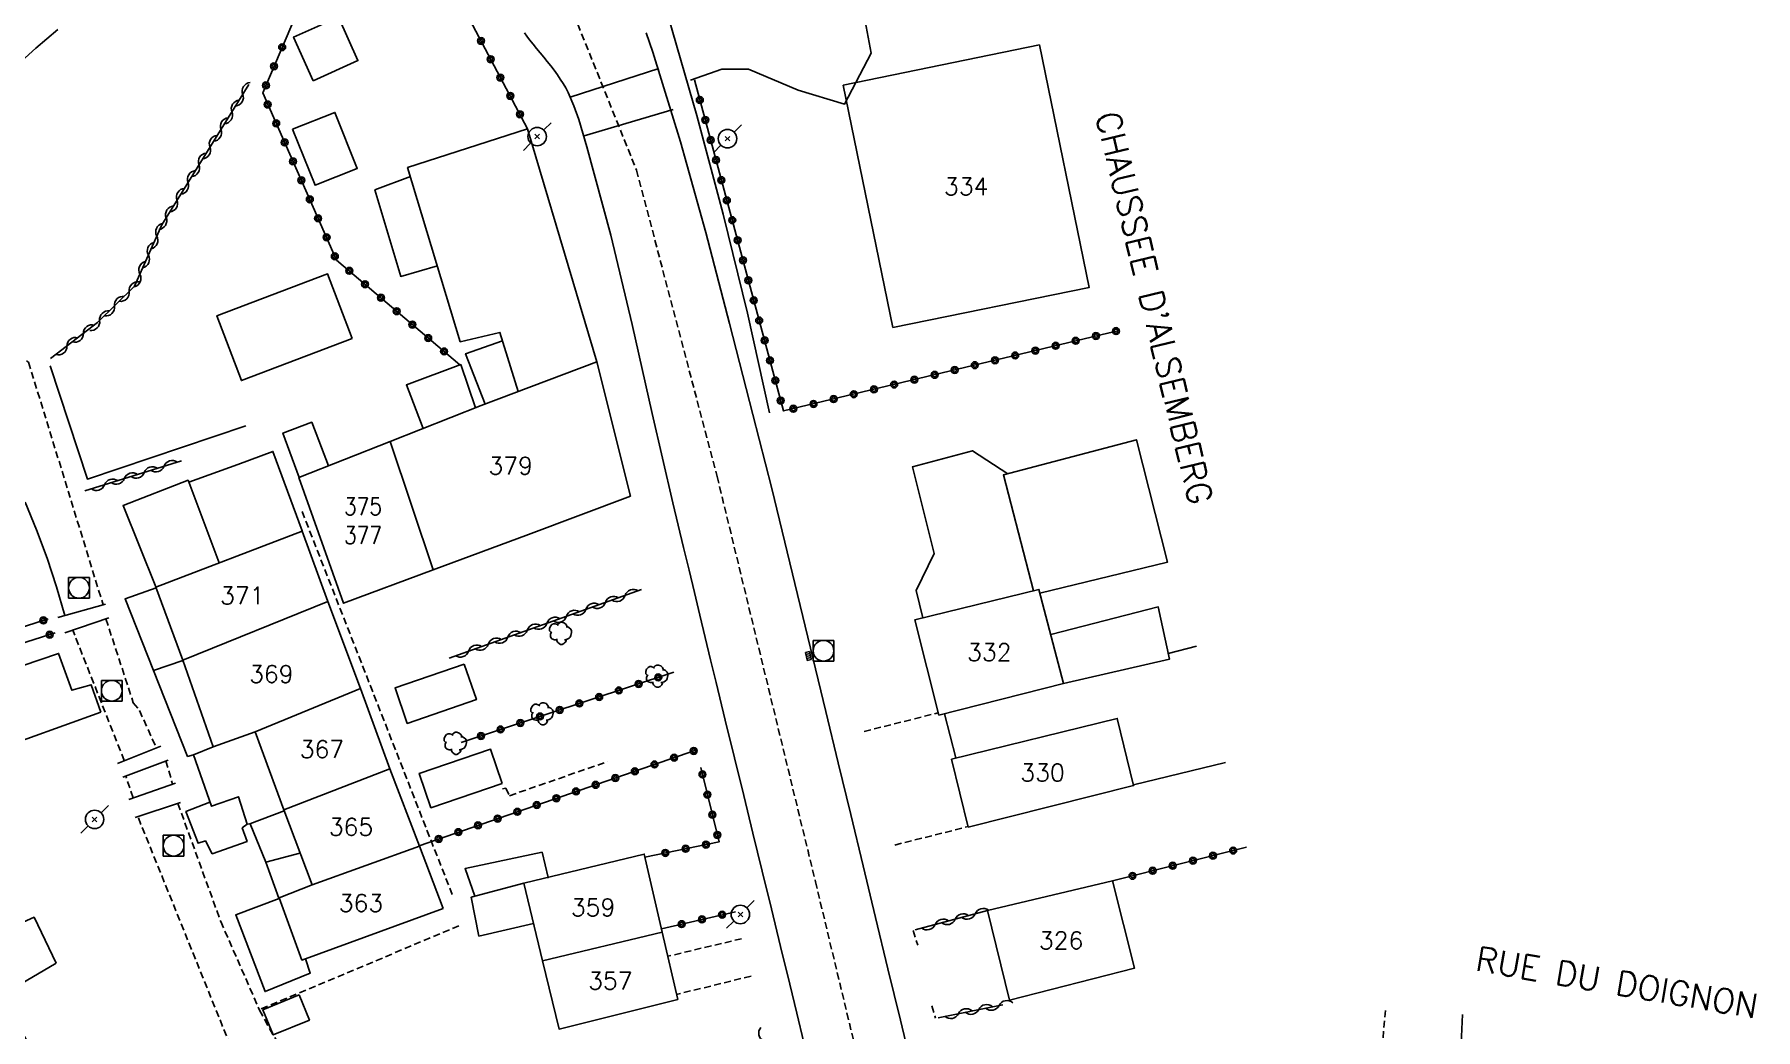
# Model space of a CAD drawing. Header units: millimetres. Extents: x 149000 to 150004, y 153000 to 154002.
# Drawn here: x 149855.8 to 149980.2, y 153840.9 to 153912.8 of the extents above; entities that cross this region are included whole.
import ezdxf
from ezdxf.enums import TextEntityAlignment as Align

# ---------------------------------------------------------------- set-up
doc = ezdxf.new("R2010")
doc.units = ezdxf.units.MM
doc.linetypes.add('DASHED', pattern=[0.75, 0.5, -0.25])
doc.layers.get('0').update_dxf_attribs({"linetype": 'CONTINUOUS'})
for name, color, linetype in [('W0001', 6, 'DASHED'), ('W0014', 7, 'CONTINUOUS'), ('W0017', 7, 'CONTINUOUS'), ('W0020', 2, 'CONTINUOUS'), ('W0101', 7, 'CONTINUOUS'), ('W0104', 1, 'CONTINUOUS'), ('W0112', 1, 'DASHED'), ('W0120', 7, 'CONTINUOUS'), ('W0300', 7, 'CONTINUOUS'), ('W0303', 7, 'CONTINUOUS'), ('W0310', 3, 'CONTINUOUS'), ('W0323', 7, 'CONTINUOUS'), ('W0401', 7, 'CONTINUOUS'), ('W0420', 7, 'CONTINUOUS'), ('W0473', 7, 'CONTINUOUS'), ('W0510', 5, 'CONTINUOUS'), ('W0989', 7, 'CONTINUOUS'), ('W0991', 7, 'CONTINUOUS'), ('W1102', 7, 'CONTINUOUS')]:
    doc.layers.add(name, color=color, linetype=linetype)
doc.styles.get("Standard").update_dxf_attribs({"font": 'romans.shx', "width": 0.85})

# ---------------------------------------------------------------- blocks, each defined once
blk = doc.blocks.new('T473')
for p, q in [((-0.166667, 0.166667), (0.166667, -0.166667)), ((-0.166667, -0.166667), (0.166667, 0.166667)), ((0.500001, 0.500001), (1.000002, 1.000002)), ((-1.000002, -1.000002), (-0.500001, -0.500001))]:
    blk.add_line(p, q)
blk.add_ellipse((0, 0), major_axis=(0.471405, 0.471405), ratio=1, start_param=5.4977871438, end_param=11.780972451)
blk = doc.blocks.new('T300')
for p, q in [((-0.8, 0.51), (-0.86, 0.34)), ((-0.86, 0.34), (-0.86, 0.17)), ((-0.86, 0.17), (-0.74, 0.06)), ((-0.69, 0.63), (-0.8, 0.51)), ((-0.8, -0.06), (-0.74, 0.06)), ((-0.74, 0.06), (-0.69, 0.11)), ((-0.57, 0.69), (-0.69, 0.63)), ((-0.46, 0.69), (-0.57, 0.69)), ((-0.29, 0.63), (-0.46, 0.69)), ((-0.29, 0.63), (-0.17, 0.74)), ((-0.23, 0.57), (-0.29, 0.63)), ((-0.17, 0.74), (-0.06, 0.8)), ((-0.06, 0.8), (0.06, 0.8)), ((0.06, 0.8), (0.23, 0.74)), ((0.23, 0.74), (0.34, 0.63)), ((0.34, 0.63), (0.4, 0.51)), ((0.46, 0.46), (0.34, 0.46)), ((0.4, 0.51), (0.4, 0.46)), ((0.57, 0.4), (0.46, 0.46)), ((0.57, 0.4), (0.69, 0.29)), ((0.69, 0.29), (0.74, 0.17)), ((0.74, 0.06), (0.69, -0.17)), ((0.74, 0.17), (0.74, 0.06)), ((-0.8, -0.17), (-0.8, -0.06)), ((-0.8, -0.23), (-0.8, -0.17)), ((-0.74, -0.34), (-0.8, -0.23)), ((-0.69, -0.4), (-0.74, -0.34)), ((-0.51, -0.46), (-0.69, -0.4)), ((-0.4, -0.46), (-0.51, -0.46)), ((-0.4, -0.46), (-0.34, -0.46)), ((-0.34, -0.46), (-0.34, -0.4)), ((-0.34, -0.51), (-0.34, -0.46)), ((-0.29, -0.63), (-0.34, -0.51)), ((-0.17, -0.74), (-0.29, -0.63)), ((-0.06, -0.8), (-0.17, -0.74)), ((0.06, -0.8), (-0.06, -0.8)), ((0.17, -0.74), (0.06, -0.8)), ((0.23, -0.69), (0.17, -0.74)), ((0.29, -0.46), (0.23, -0.46)), ((0.29, -0.63), (0.23, -0.69)), ((0.46, -0.4), (0.29, -0.46)), ((0.34, -0.51), (0.29, -0.63)), ((0.34, -0.51), (0.34, -0.46)), ((0.57, -0.34), (0.46, -0.4)), ((0.63, -0.29), (0.57, -0.34)), ((0.69, -0.17), (0.63, -0.29))]:
    blk.add_line(p, q)
blk = doc.blocks.new('T420')
for p, q in [((0.75, 0.75), (-0.75, 0.75)), ((-0.75, 0.75), (-0.75, -0.75)), ((0.75, 0.75), (0.75, -0.75)), ((0.75, -0.75), (-0.75, -0.75))]:
    blk.add_line(p, q)
blk.add_ellipse((0, 0), major_axis=(-0.53, 0.53), ratio=1, start_param=3.926991, end_param=10.210176)
blk = doc.blocks.new('T401')
for p, q in [((-0.3, 0.3), (0, 0.3)), ((-0.3, -0.25), (-0.3, 0.3)), ((-0.3, 0.15), (0, 0.15)), ((-0.3, 0), (0, 0)), ((0, 0.3), (0, -0.25)), ((-0.3, -0.15), (0, -0.15)), ((-0.3, -0.25), (-0.3, -0.3)), ((-0.3, -0.3), (0, -0.3)), ((0, -0.3), (0, -0.25))]:
    blk.add_line(p, q)
blk = doc.blocks.new('t310o')
at = {"color": 0, "linetype": 'Continuous'}
for centre, start, end in [((-0.5, 0.38), 216.8699, 323.1304), ((0.5, -0.37), 36.8699, 143.1303)]:
    blk.add_arc(centre, 0.625, start, end, dxfattribs=at)
blk = doc.blocks.new('t323o')
at = {"color": 0, "linetype": 'Continuous'}
for radius in [0.25, 0.15]:
    blk.add_circle((0, 0), radius, dxfattribs=at)

msp = doc.modelspace()

# ---------------------------------------------------------------- linework, layer by layer
at = {"layer": 'W0001'}
msp.add_lwpolyline([(149893.95, 153916.36), (149899.32, 153903.03), (149905.15, 153880.88), (149912.26, 153851.59), (149917.2, 153831), (149922.93, 153807.12)], dxfattribs=at)
at = {"layer": 'W0001', "flags": 128}
msp.add_lwpolyline([(149875.14, 153878.36), (149886.01, 153850.63)], dxfattribs=at)
at = {"layer": 'W0014'}
for points in [[(149908.93, 153885.49), (149907.34, 153892.69), (149905.59, 153899.85), (149903.69, 153906.97), (149901.63, 153914.05)], [(149823.58, 153869.32), (149823.58, 153869.32), (149825.46, 153872.61), (149826.51, 153874.2), (149828.98, 153877.95), (149831.45, 153881.69), (149833.94, 153885.43), (149836.49, 153889.12), (149837.83, 153891.01), (149839.18, 153892.89), (149840.56, 153894.75), (149841.96, 153896.59), (149843.27, 153898.27), (149844.61, 153899.95), (149845.97, 153901.6), (149847.37, 153903.22), (149849.05, 153905.08), (149850.77, 153906.91), (149852.54, 153908.7), (149854.36, 153910.44), (149855.9, 153911.83), (149857.48, 153913.18)], [(149891.22, 153912.95), (149891.4, 153912.7), (149891.59, 153912.45), (149891.84, 153912.14), (149892.1, 153911.82), (149892.36, 153911.51), (149892.61, 153911.2), (149892.87, 153910.88), (149893.12, 153910.57), (149893.36, 153910.24), (149893.6, 153909.92), (149893.81, 153909.6), (149894.02, 153909.29), (149894.21, 153908.97), (149894.39, 153908.63), (149894.8, 153907.67), (149895.14, 153906.69), (149895.45, 153905.7), (149895.74, 153904.71), (149897.47, 153898.32), (149899, 153891.88), (149900.45, 153885.43), (149901.95, 153878.98), (149902.34, 153877.36), (149902.73, 153875.74), (149903.12, 153874.12), (149903.51, 153872.49), (149903.9, 153870.87), (149904.29, 153869.25), (149904.68, 153867.63), (149905.07, 153866), (149905.73, 153863.28), (149906.4, 153860.55), (149907.07, 153857.82), (149907.74, 153855.1), (149908.41, 153852.37), (149909.08, 153849.64), (149909.74, 153846.92), (149910.41, 153844.19), (149910.92, 153842.09), (149911.43, 153839.98)], [(149925.12, 153814.48), (149923.88, 153819.39), (149922.66, 153824.3), (149921.44, 153829.22), (149920.22, 153834.14), (149919.31, 153837.86), (149918.4, 153841.58), (149917.5, 153845.3), (149916.6, 153849.02), (149915.71, 153852.74), (149914.81, 153856.46), (149913.9, 153860.19), (149913, 153863.91), (149911.7, 153869.27), (149910.41, 153874.64), (149909.1, 153880.01), (149907.74, 153885.36), (149906.04, 153891.94), (149904.33, 153898.51), (149902.51, 153905.07), (149900.49, 153911.56), (149900.01, 153912.94)]]:
    msp.add_lwpolyline(points, dxfattribs=at)
at = {"layer": 'W0017'}
msp.add_lwpolyline([(149903.22, 153909.52), (149905.5, 153910.32), (149907.42, 153910.32), (149911.01, 153908.81), (149914.36, 153907.8), (149916.28, 153911.47), (149915.86, 153913.79), (149916.32, 153915.18), (149922.21, 153921.6), (149923.9, 153923.39)], dxfattribs=at)
at = {"layer": 'W0020'}
for points in [[(149900.94, 153910.37), (149894.53, 153908.31)], [(149901.98, 153907.4), (149895.53, 153905.51)]]:
    msp.add_lwpolyline(points, dxfattribs=at)
at = {"layer": 'W0101'}
for points in [[(149917.86, 153891.64), (149932.05, 153894.55), (149928.45, 153912.07), (149914.27, 153909.16), (149917.86, 153891.64)], [(149921.19, 153863.64), (149919.45, 153870.53), (149928.41, 153872.72), (149930.2, 153865.93)], [(149922.09, 153860.46), (149923.31, 153855.55), (149935.26, 153858.55), (149934.08, 153863.4)], [(149926.28, 153843.04), (149924.7, 153849.51), (149933.73, 153851.66), (149935.33, 153845.36)]]:
    msp.add_lwpolyline(points, close=True, dxfattribs=at)
for points in [[(149896.46, 153889.17), (149888.09, 153886.01), (149881.5, 153883.41)], [(149898.89, 153879.47), (149896.46, 153889.17)], [(149884.63, 153874.14), (149878.14, 153871.72), (149874.91, 153880.81), (149881.5, 153883.41)], [(149884.63, 153874.14), (149891.51, 153876.7), (149891.5, 153876.7), (149898.89, 153879.47)], [(149877.01, 153871.86), (149875.15, 153876.94), (149864.56, 153872.89), (149866.51, 153867.62)], [(149879.37, 153865.55), (149877.01, 153871.86)], [(149866.51, 153867.62), (149868.71, 153861.34), (149871.74, 153862.42)], [(149881.48, 153859.75), (149879.37, 153865.55)], [(149871.74, 153862.42), (149873.81, 153856.78)], [(149883.62, 153854.17), (149881.48, 153859.75)], [(149873.81, 153856.78), (149875.86, 153851.38)], [(149885.34, 153849.67), (149883.62, 153854.17)], [(149901.18, 153847.94), (149899.88, 153853.59), (149891.17, 153851.48), (149892.52, 153845.89)], [(149875.86, 153851.38), (149875.87, 153851.38), (149873.48, 153850.42), (149875.13, 153845.93), (149885.34, 153849.67)], [(149902.3, 153843.08), (149901.18, 153847.94)], [(149892.52, 153845.89), (149893.72, 153840.94), (149902.3, 153843.08)], [(149958.57, 153825.98), (149958.57, 153825.97), (149957.69, 153826.04), (149957.69, 153826.04), (149957.97, 153832.54), (149958.61, 153832.47), (149959.03, 153841.99)]]:
    msp.add_lwpolyline(points, dxfattribs=at)
at = {"layer": 'W0104'}
for points in [[(149875.94, 153909.48), (149874.53, 153912.64), (149877.77, 153914.09), (149879.18, 153910.94)], [(149874.46, 153905.98), (149876.08, 153901.93), (149879.13, 153903.15), (149877.51, 153907.2)], [(149878.76, 153890.85), (149870.75, 153887.82), (149868.98, 153892.5), (149876.99, 153895.53)], [(149860.6, 153863.85), (149852.55, 153860.97), (149851.76, 153863.14), (149849.39, 153862.32), (149848.5, 153865.02), (149857.54, 153868.1), (149858.49, 153865.43), (149859.9, 153865.83)], [(149886.86, 153867.33), (149881.86, 153865.62), (149882.75, 153863.04), (149887.75, 153864.76)], [(149889.61, 153858.69), (149884.45, 153856.94), (149883.61, 153859.42), (149888.77, 153861.17)], [(149857.36, 153845.71), (149853.96, 153843.7), (149851.71, 153846.9), (149850.95, 153848.42), (149853.49, 153849.71), (149854.23, 153848.34), (149855.76, 153849.03)], [(149874.92, 153843.41), (149872.31, 153842.34), (149873.06, 153840.52), (149875.67, 153841.6)]]:
    msp.add_lwpolyline(points, close=True, dxfattribs=at)
for points in [[(149891.45, 153906.01), (149882.77, 153903.21), (149886.58, 153890.62), (149889.44, 153891.3), (149890.77, 153887.02), (149890.77, 153887.02)], [(149896.46, 153889.17), (149891.45, 153906.01)], [(149882.97, 153902.56), (149882.97, 153902.56), (149880.41, 153901.6), (149882.28, 153895.34), (149884.92, 153896.11), (149884.92, 153896.12)], [(149888.39, 153886.12), (149888.39, 153886.12), (149886.96, 153889.75), (149889.63, 153890.69), (149889.63, 153890.69)], [(149887.68, 153885.85), (149887.67, 153885.85), (149886.61, 153888.97), (149882.68, 153887.5), (149883.9, 153884.36), (149883.91, 153884.36)], [(149874.91, 153880.81), (149874.92, 153880.81), (149873.75, 153884.02), (149875.84, 153884.8), (149877.06, 153881.66), (149877.07, 153881.66)], [(149928.02, 153872.62), (149928.02, 153872.62), (149925.85, 153881), (149935.47, 153883.54), (149937.71, 153874.69), (149928.48, 153872.46), (149928.47, 153872.47)], [(149875.15, 153876.94), (149875.14, 153876.95), (149873.03, 153882.7), (149870.5, 153881.75), (149870.49, 153881.75), (149866.95, 153880.48), (149866.95, 153880.48)], [(149920.04, 153870.67), (149920.03, 153870.67), (149919.54, 153872.64), (149920.84, 153875.32), (149919.27, 153881.58), (149923.61, 153882.74), (149926.17, 153881.08)], [(149864.56, 153872.89), (149864.57, 153872.9), (149862.2, 153878.79), (149866.9, 153880.61), (149869.14, 153874.64)], [(149867.28, 153860.76), (149866.86, 153860.65), (149862.34, 153872.05), (149864.58, 153872.84), (149864.58, 153872.84)], [(149930.2, 153865.93), (149930.2, 153865.93), (149937.85, 153867.68), (149937.04, 153871.46), (149929.27, 153869.46), (149929.27, 153869.45)], [(149939.81, 153868.63), (149937.76, 153868.08), (149937.76, 153868.07)], [(149864.4, 153866.86), (149866.52, 153867.59), (149866.52, 153867.6)], [(149922.4, 153860.54), (149922.4, 153860.55), (149921.6, 153863.74), (149921.6, 153863.74)], [(149871.37, 153855.79), (149871.18, 153855.75), (149870.55, 153857.74), (149868.58, 153857.05), (149867.28, 153860.76), (149868.71, 153861.34)], [(149935.25, 153858.59), (149941.9, 153860.22)], [(149935.25, 153858.59), (149935.25, 153858.59)], [(149868.47, 153857.36), (149868.47, 153857.35), (149866.74, 153856.66), (149867.62, 153854.38), (149868.15, 153854.54), (149868.65, 153853.62), (149871.16, 153854.51), (149870.81, 153855.49), (149871.18, 153855.75)], [(149873.48, 153850.42), (149873.47, 153850.41), (149872.53, 153853), (149871.38, 153855.79), (149871.37, 153855.79), (149873.84, 153856.71), (149873.84, 153856.7)], [(149872.53, 153853), (149874.99, 153853.67), (149874.99, 153853.68)], [(149887.63, 153850.54), (149887.64, 153850.54), (149886.93, 153852.54), (149892.49, 153853.73), (149892.94, 153851.9), (149892.92, 153851.9)], [(149891.17, 153851.48), (149891.18, 153851.48), (149887.37, 153850.47), (149887.93, 153847.67), (149891.87, 153848.58), (149891.87, 153848.58)], [(149875.39, 153846.02), (149875.39, 153846.02), (149875.73, 153844.98), (149872.47, 153843.66), (149870.35, 153849.2), (149873.49, 153850.38), (149873.49, 153850.38)]]:
    msp.add_lwpolyline(points, dxfattribs=at)
at = {"layer": 'W0112'}
for points in [[(149846.83, 153894.2), (149855.36, 153889.15), (149860.76, 153871.6)], [(149862.28, 153860.35), (149858.56, 153869.78)], [(149860.96, 153870.59), (149862.94, 153864.52), (149863.39, 153863.98), (149863.38, 153863.97), (149864.61, 153861.27)], [(149915.77, 153862.46), (149921.14, 153863.8)], [(149865.29, 153860.32), (149865.78, 153858.64)], [(149889.62, 153858.3), (149889.87, 153858.36), (149890.14, 153857.81), (149897.23, 153860.28)], [(149862.92, 153857.66), (149862.39, 153859.23)], [(149880.06, 153820.22), (149877.23, 153826.37), (149876.48, 153827.68), (149873.51, 153832.08), (149872.53, 153834.04), (149870.52, 153838.36), (149863.27, 153856.29)], [(149866.16, 153857.26), (149869.26, 153848.71), (149872.07, 153842.31), (149878.73, 153830.27), (149883.48, 153821.12)], [(149918, 153854.25), (149923.3, 153855.58)], [(149886.48, 153848.4), (149872.08, 153842.37)], [(149906.92, 153847.48), (149901.58, 153846.21)], [(149919.32, 153848.07), (149919.65, 153847.02)], [(149907.6, 153844.77), (149902.21, 153843.45)], [(149920.68, 153842.63), (149920.95, 153841.73)], [(149953.48, 153842.3), (149952.97, 153836.81)]]:
    msp.add_lwpolyline(points, dxfattribs=at)
at = {"layer": 'W0120'}
for points in [[(149857.47, 153870.69), (149860.93, 153871.65)], [(149861.17, 153870.67), (149857.99, 153869.59)], [(149861.79, 153860.15), (149864.92, 153861.39)], [(149865.47, 153860.39), (149862.18, 153859.15)], [(149862.61, 153857.55), (149865.98, 153858.71)], [(149866.34, 153857.32), (149863.08, 153856.23)]]:
    msp.add_lwpolyline(points, dxfattribs=at)
at = {"layer": 'W0303'}
msp.add_lwpolyline([(149856.92, 153888.87), (149859.62, 153880.7), (149871.08, 153884.54)], dxfattribs=at)
at = {"layer": 'W0310'}
for points in [[(149871.29, 153909.21), (149864.99, 153899.08), (149863.02, 153894.63), (149860.36, 153892.01), (149856.95, 153889.4)], [(149859.43, 153879.84), (149866.42, 153882.02)], [(149899.68, 153872.71), (149885.77, 153867.76)], [(149919.46, 153848.11), (149924.7, 153849.51)], [(149921.12, 153841.77), (149925.81, 153842.7)]]:
    msp.add_lwpolyline(points, dxfattribs=at)
at = {"layer": 'W0323'}
for points in [[(149891.45, 153906.01), (149887.05, 153914.3), (149875.24, 153915.53), (149872.3, 153908.61), (149877.64, 153896.52), (149886.55, 153888.95)], [(149934.13, 153891.42), (149933.4, 153891.24), (149909.96, 153885.62), (149903.51, 153909.54)], [(149856.79, 153870.59), (149844.39, 153866.6), (149846.29, 153879.3)], [(149858.77, 153834.89), (149857.11, 153836.88), (149853.18, 153843.62), (149845.34, 153857.1), (149843.68, 153860.48), (149844.27, 153865.46), (149857.29, 153869.58)], [(149902.02, 153866.73), (149886.64, 153861.67)], [(149883.61, 153854.2), (149903.6, 153861.1)], [(149903.97, 153859.84), (149905.29, 153854.47), (149899.93, 153853.38)], [(149933.73, 153851.66), (149943.43, 153854.09)], [(149906.47, 153849.43), (149901.12, 153848.18)]]:
    msp.add_lwpolyline(points, dxfattribs=at)
at = {"layer": 'W0510'}
msp.add_lwpolyline([(149855.13, 153879.03), (149855.95, 153877.02), (149856.7, 153874.98), (149857.38, 153872.92), (149857.99, 153870.83)], dxfattribs=at)
at = {"layer": 'W1102'}
for points in [[(149881.5, 153883.41), (149884.63, 153874.14)], [(149866.51, 153867.62), (149877.01, 153871.86)], [(149871.74, 153862.42), (149879.37, 153865.55)], [(149873.81, 153856.78), (149881.48, 153859.75)], [(149875.87, 153851.38), (149883.62, 153854.17)], [(149892.52, 153845.89), (149901.18, 153847.94)]]:
    msp.add_lwpolyline(points, dxfattribs=at)

# ---------------------------------------------------------------- block references
at = {"layer": 'W0300'}
for p in [(149893.89, 153869.55), (149900.85, 153866.45), (149892.55, 153863.73), (149886.28, 153861.6)]:
    msp.add_blockref('T300', p, dxfattribs=at)
at = {"layer": 'W0310'}
for p, rotation in [((149870.85, 153908.51), 238.1484743612497), ((149870.06, 153907.23), 238.1484743612497), ((149869.27, 153905.96), 238.1484743612497), ((149868.47, 153904.69), 238.1484743612497), ((149867.68, 153903.41), 238.1484743612497), ((149866.89, 153902.14), 238.1484743612497), ((149866.1, 153900.86), 238.1484743612497), ((149865.31, 153899.59), 238.1484743612497), ((149864.63, 153898.26), 246.1115041592154), ((149864.02, 153896.88), 246.1115041592154), ((149863.41, 153895.51), 246.1115041592154), ((149862.64, 153894.25), 224.5119727946992), ((149861.57, 153893.2), 224.5119727946992), ((149860.5, 153892.15), 224.5119727946992), ((149858.14, 153890.31), 217.4514794558478), ((149859.33, 153891.22), 217.4514794558478), ((149862.29, 153880.73), 17.29991526289597), ((149863.73, 153881.17), 17.29991526289597), ((149865.16, 153881.62), 17.29991526289597), ((149860.86, 153880.28), 17.29991526289597), ((149897.07, 153871.79), 199.6010828384006), ((149898.49, 153872.29), 199.6010828384006), ((149894.25, 153870.78), 199.6010828384006), ((149895.66, 153871.29), 199.6010828384006), ((149890.01, 153869.27), 199.6010828384006), ((149891.42, 153869.78), 199.6010828384006), ((149892.84, 153870.28), 199.6010828384006), ((149887.18, 153868.27), 199.6010828384006), ((149888.6, 153868.77), 199.6010828384006), ((149920.91, 153848.5), 14.91303350635468), ((149922.36, 153848.88), 14.91303350635468), ((149923.81, 153849.27), 14.91303350635468), ((149922.6, 153842.06), 11.23226726279308), ((149924.07, 153842.36), 11.23226726279308), ((149925.54, 153842.65), 11.23226726279308), ((149908.52, 153840.09), 282.6234331880033)]:
    msp.add_blockref('t310o', p, dxfattribs=dict(at, rotation=rotation))
at = {"layer": 'W0323'}
for p, rotation in [((149873.7, 153911.91), 246.9624168733184), ((149888.08, 153912.36), 117.9277437919462), ((149873.11, 153910.53), 246.9624168733184), ((149888.78, 153911.04), 117.9277437919462), ((149889.48, 153909.71), 117.9277437919462), ((149872.53, 153909.15), 246.9624168733184), ((149890.19, 153908.39), 117.9277437919462), ((149903.9, 153908.1), 105.081539902651), ((149872.66, 153907.77), 293.8352347031432), ((149890.89, 153907.06), 117.9277437919462), ((149873.27, 153906.4), 293.8352347031432), ((149904.29, 153906.65), 105.081539902651), ((149873.88, 153905.03), 293.8352347031432), ((149904.68, 153905.2), 105.081539902651), ((149874.48, 153903.66), 293.8352347031432), ((149905.07, 153903.75), 105.081539902651), ((149875.09, 153902.29), 293.8352347031432), ((149905.46, 153902.3), 105.081539902651), ((149875.7, 153900.91), 293.8352347031432), ((149905.85, 153900.85), 105.081539902651), ((149876.3, 153899.54), 293.8352347031432), ((149906.24, 153899.41), 105.081539902651), ((149876.91, 153898.17), 293.8352347031432), ((149877.51, 153896.8), 293.8352347031432), ((149906.63, 153897.96), 105.081539902651), ((149878.55, 153895.75), 319.6488967164934), ((149907.02, 153896.51), 105.081539902651), ((149879.69, 153894.78), 319.6488967164934), ((149907.41, 153895.06), 105.081539902651), ((149880.84, 153893.8), 319.6488967164934), ((149907.8, 153893.61), 105.081539902651), ((149881.98, 153892.83), 319.6488967164934), ((149883.12, 153891.86), 319.6488967164934), ((149908.19, 153892.16), 105.081539902651), ((149884.26, 153890.89), 319.6488967164934), ((149908.58, 153890.72), 105.081539902651), ((149931.08, 153890.69), 193.4972125233417), ((149932.54, 153891.04), 193.4972125233417), ((149933.99, 153891.39), 193.9624414584313), ((149885.41, 153889.92), 319.6488967164934), ((149926.7, 153889.63), 193.4972125233417), ((149928.16, 153889.98), 193.4972125233417), ((149929.62, 153890.33), 193.4972125233417), ((149908.97, 153889.27), 105.081539902651), ((149920.87, 153888.23), 193.4972125233417), ((149922.33, 153888.58), 193.4972125233417), ((149923.78, 153888.93), 193.4972125233417), ((149925.24, 153889.28), 193.4972125233417), ((149909.36, 153887.82), 105.081539902651), ((149916.49, 153887.18), 193.4972125233417), ((149917.95, 153887.53), 193.4972125233417), ((149919.41, 153887.88), 193.4972125233417), ((149909.75, 153886.37), 105.081539902651), ((149910.66, 153885.78), 193.4972125233417), ((149912.12, 153886.13), 193.4972125233417), ((149913.57, 153886.48), 193.4972125233417), ((149915.03, 153886.83), 193.4972125233417), ((149856.44, 153870.48), 197.8283135712838), ((149856.89, 153869.45), 17.55019858929896), ((149899.47, 153865.89), 198.2267561198007), ((149900.89, 153866.36), 198.2267561198007), ((149895.19, 153864.48), 198.2267561198007), ((149896.62, 153864.95), 198.2267561198007), ((149898.04, 153865.42), 198.2267561198007), ((149892.34, 153863.54), 198.2267561198007), ((149893.77, 153864.01), 198.2267561198007), ((149888.07, 153862.13), 198.2267561198007), ((149889.49, 153862.6), 198.2267561198007), ((149890.92, 153863.07), 198.2267561198007), ((149903.46, 153861.05), 19.02869729180324), ((149899.2, 153859.58), 19.02869729180324), ((149900.62, 153860.07), 19.02869729180324), ((149902.04, 153860.56), 19.02869729180324), ((149896.37, 153858.6), 19.02869729180324), ((149897.79, 153859.09), 19.02869729180324), ((149904.09, 153859.35), 283.8249322782414), ((149892.11, 153857.14), 19.02869729180324), ((149893.53, 153857.63), 19.02869729180324), ((149894.95, 153858.12), 19.02869729180324), ((149904.45, 153857.89), 283.8249322782414), ((149889.28, 153856.16), 19.02869729180324), ((149890.7, 153856.65), 19.02869729180324), ((149904.81, 153856.44), 283.8249322782414), ((149885.02, 153854.69), 19.02869729180324), ((149886.44, 153855.18), 19.02869729180324), ((149887.86, 153855.67), 19.02869729180324), ((149905.17, 153854.98), 283.8249322782414), ((149901.4, 153853.68), 191.5151604077813), ((149902.87, 153853.98), 191.5151604077813), ((149904.34, 153854.28), 191.5151604077813), ((149941, 153853.48), 14.09261525007632), ((149942.46, 153853.85), 14.09261525007632), ((149935.18, 153852.02), 14.09261525007632), ((149936.64, 153852.39), 14.09261525007632), ((149938.09, 153852.75), 14.09261525007632), ((149939.55, 153853.12), 14.09261525007632), ((149902.58, 153848.53), 193.1299565893501), ((149904.05, 153848.87), 193.1299565893501), ((149905.51, 153849.21), 193.1299565893501)]:
    msp.add_blockref('t323o', p, dxfattribs=dict(at, rotation=rotation))
at = {"layer": 'W0401', "rotation": 13.53373661490079}
msp.add_blockref('T401', (149911.89, 153867.95), dxfattribs=at)
at = {"layer": 'W0420'}
for p in [(149859.01, 153872.84), (149912.84, 153868.29), (149861.38, 153865.4), (149865.85, 153854.2)]:
    msp.add_blockref('T420', p, dxfattribs=at)
at = {"layer": 'W0473'}
for p in [(149892.14, 153905.45), (149905.9, 153905.3), (149860.14, 153856.1), (149906.83, 153849.23)]:
    msp.add_blockref('T473', p, dxfattribs=at)

# ---------------------------------------------------------------- texts
at = {"layer": 'W0989'}
for s, rotation, p in [("CHAUSSEE D'ALSEMBERG   ", 283.5495, (149932.5, 153907.01)), ('RUE DU DOIGNON   ', 350.2701, (149959.9, 153845.2))]:
    msp.add_text(s, height=1.75, rotation=rotation, dxfattribs=at).set_placement(p)
at = {"layer": 'W0991'}
for s, p in [('334', (149923.16, 153901.85)), ('379', (149890.22, 153881.66)), ('371', (149870.82, 153872.28)), ('332', (149924.83, 153868.18)), ('369', (149872.92, 153866.6)), ('367', (149876.58, 153861.17)), ('330', (149928.68, 153859.48)), ('365', (149878.68, 153855.56)), ('363', (149879.4, 153850.05)), ('359', (149896.18, 153849.74)), ('326', (149930.02, 153847.35)), ('357', (149897.43, 153844.44))]:
    msp.add_text(s, height=1.25, dxfattribs=at).set_placement(p, align=Align.MIDDLE_CENTER)
at = {"layer": 'W0991', "insert": (149878.18, 153879.35), "char_height": 1.25, "attachment_point": 1}
msp.add_mtext('375\\P377', dxfattribs=at)

doc.saveas('drawing.dxf')
